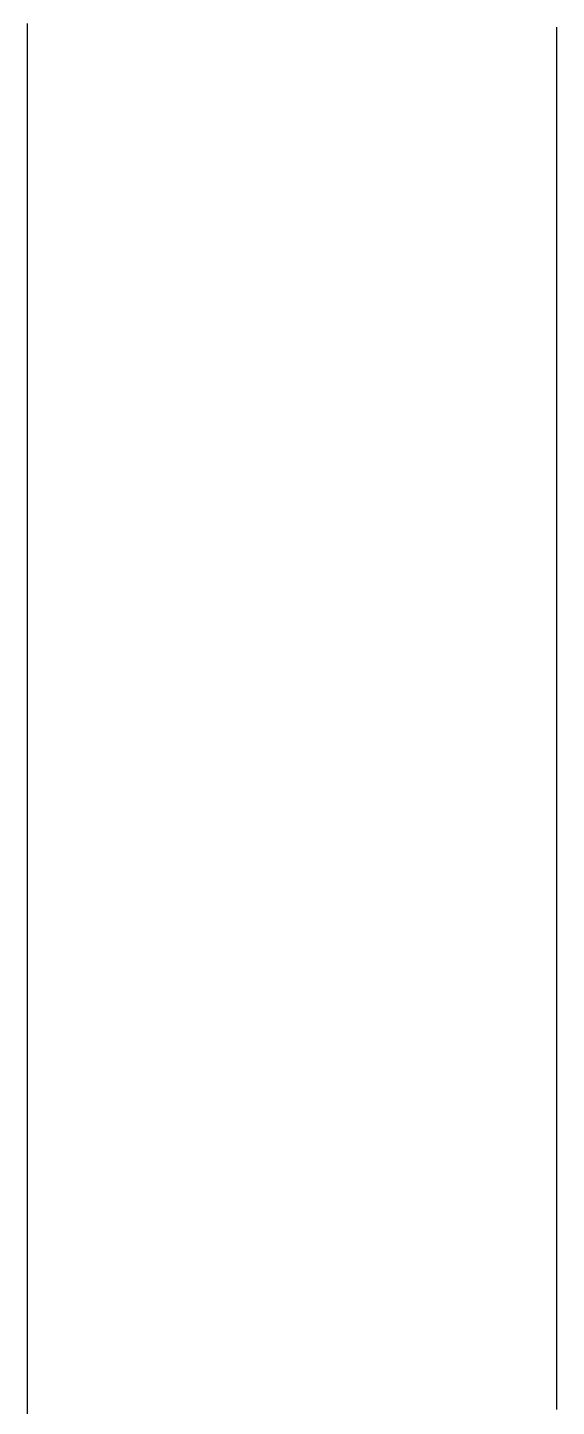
# Model space of a CAD drawing. Extents: x 1 to 47.7, y 0.2 to 33.3.
# Drawn here: x 20.128 to 20.842, y 2.886 to 4.746 of the extents above; entities that cross this region are included whole.
import ezdxf

# ---------------------------------------------------------------- set-up
doc = ezdxf.new("R2010")
doc.units = 0
doc.header["$MEASUREMENT"] = 0
doc.layers.add('3_1__VERTICAL_RACK_MOUNT__', color=7, linetype='CONTINUOUS')
doc.layers.add('3_2__VERTICAL_PANEL_MOUNT_', color=7, linetype='CONTINUOUS')

msp = doc.modelspace()

# ---------------------------------------------------------------- linework, layer by layer
at = {"layer": '3_1__VERTICAL_RACK_MOUNT__'}
msp.add_lwpolyline([(20.8416, 4.7465), (20.8416, 4.6733), (20.8416, 4.6008), (20.8416, 4.5293), (20.8416, 4.4586), (20.8416, 4.3888), (20.8416, 4.3198), (20.8416, 4.2518), (20.8416, 4.1847), (20.8416, 4.1185), (20.8416, 4.0533), (20.8416, 3.989), (20.8416, 3.9257), (20.8416, 3.8634), (20.8416, 3.802), (20.8416, 3.7417), (20.8416, 3.6824), (20.8416, 3.6241), (20.8416, 3.5668), (20.8416, 3.5106), (20.8416, 3.4555), (20.8416, 3.4014), (20.8416, 3.3484), (20.8416, 3.2966), (20.8416, 3.2458), (20.8416, 3.1962), (20.8416, 3.1477), (20.8416, 3.1004), (20.8416, 3.0542), (20.8416, 3.0092), (20.8416, 2.9654), (20.8416, 2.9228), (20.8416, 2.8814)], dxfattribs=at)
at = {"layer": '3_2__VERTICAL_PANEL_MOUNT_'}
msp.add_lwpolyline([(20.128, 2.8376), (20.128, 2.9055), (20.128, 2.9746), (20.128, 3.0447), (20.128, 3.116), (20.128, 3.1884), (20.128, 3.2618), (20.128, 3.3363), (20.128, 3.4119), (20.128, 3.4885), (20.128, 3.5661), (20.128, 3.6447), (20.128, 3.7243), (20.128, 3.8049), (20.128, 3.8864), (20.128, 3.9689), (20.128, 4.0523), (20.128, 4.1366), (20.128, 4.2219), (20.128, 4.308), (20.128, 4.395), (20.128, 4.4829), (20.128, 4.5716), (20.128, 4.6612), (20.128, 4.7516)], dxfattribs=at)

doc.saveas('drawing.dxf')
